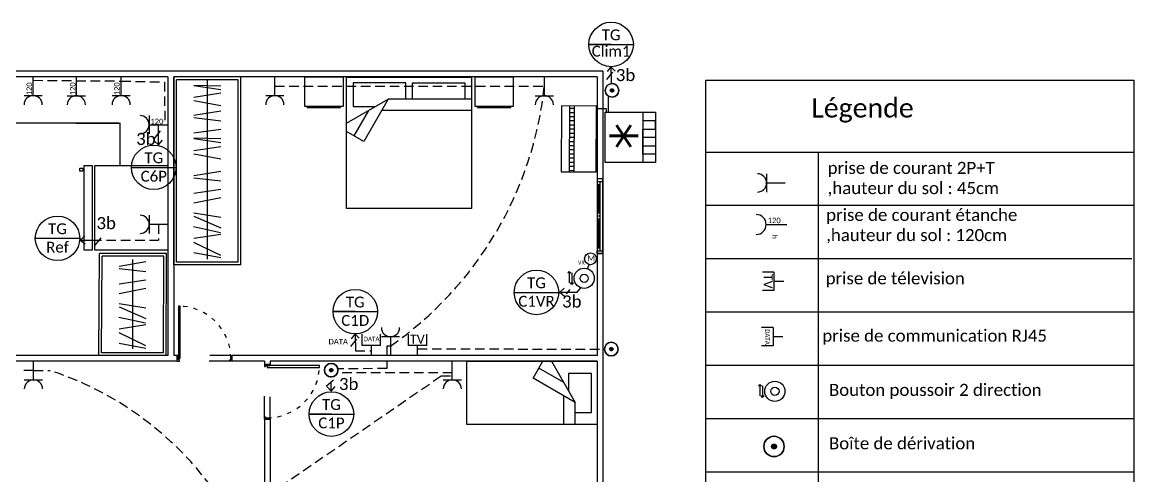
# Model space of a CAD drawing. Header units: millimetres. Extents: x -867 to 700, y 113 to 416.
# Drawn here: x 273.7 to 360.8, y 325.2 to 360.7 of the extents above; entities that cross this region are included whole.
import ezdxf
from ezdxf.enums import TextEntityAlignment as Align

# ---------------------------------------------------------------- set-up
doc = ezdxf.new("R2010")
doc.units = ezdxf.units.MM
doc.header["$LTSCALE"] = 6
doc.linetypes.add('ACAD_ISO03W100', pattern=[30, 12, -18])
doc.linetypes.add('HIDDEN2', pattern=[0.1875, 0.125, -0.0625])
doc.layers.get('0').update_dxf_attribs({"color": 250})
for name, color, linetype in [('07', 7, 'Continuous'), ('A-Door', 150, 'Continuous'), ('A-Glaz', 92, 'Continuous'), ('CUA', 140, 'Continuous'), ('Doors', 45, 'Continuous'), ('E-Canalisation', 5, 'HIDDEN2'), ('E-Data', 213, 'Continuous'), ('E-Lighting', 1, 'Continuous'), ('E-Power', 1, 'Continuous'), ('E-text', 5, 'Continuous'), ('E-Wire', 3, 'Continuous'), ('Fourniture', 251, 'Continuous'), ('SYMBOLES', 7, 'Continuous'), ('Unvisible', 252, 'ACAD_ISO03W100')]:
    doc.layers.add(name, color=color, linetype=linetype)
doc.styles.add('style1', font='calibri.ttf')
doc.styles.add('TXT', font='romans.shx')

# ---------------------------------------------------------------- blocks, each defined once
blk = doc.blocks.new('Door 90x10')
at = {"layer": 'Doors', "color": 36}
for p, q in [((-47.5, 0), (-47.5, 10)), ((47.5, 0), (47.5, 10))]:
    blk.add_line(p, q, dxfattribs=at)
at = {"layer": 'Doors'}
blk.add_lwpolyline([(-42, 5), (-42, 95), (-45, 95), (-45, 5)], close=True, dxfattribs=at)
at = {"layer": 'Doors', "color": 36}
for points in [[(-47.5, 0), (-43.5, 0), (-43.5, 2), (-45, 2), (-45, 10), (-47.5, 10)], [(47.5, 0), (43.5, 0), (43.5, 2), (45, 2), (45, 10), (47.5, 10)]]:
    blk.add_lwpolyline(points, dxfattribs=at)
at = {"layer": 'Doors', "linetype": 'ACAD_ISO03W100', "ltscale": 0.1}
blk.add_arc((-45, 5), 90, 0, 90, dxfattribs=at)
at = {"layer": 'Unvisible', "linetype": 'ACAD_ISO03W100', "lineweight": 30, "ltscale": 0.5}
for p, q in [((43.5, 0), (-43.5, 0)), ((45, 10), (-42, 10))]:
    blk.add_line(p, q, dxfattribs=at)
blk = doc.blocks.new('A$C3626357F')
at = {"layer": 'A-Glaz'}
for p, q in [((0, 0), (1300, 0)), ((50, 50), (1250, 50)), ((100, 0), (100, 50)), ((600, 50), (600, 0)), ((650, 50), (650, 0)), ((700, 50), (700, 0)), ((1200, 0), (1200, 50))]:
    blk.add_line(p, q, dxfattribs=at)
at = {"layer": 'CUA'}
for p, q in [((1300, 100), (0, 100)), ((0, 100), (0, 0)), ((1250, 0), (1250, 100)), ((1300, 0), (1300, 100))]:
    blk.add_line(p, q, dxfattribs=at)
at = {"layer": 'CUA', "color": 4}
for p, q in [((0, 100), (0, 0)), ((50, 100), (0, 100)), ((0, 0), (50, 0)), ((50, 0), (50, 100)), ((50, 0), (50, 100)), ((1250, 100), (1300, 100)), ((1250, 0), (1250, 100)), ((1250, 0), (1250, 100)), ((1300, 0), (1250, 0)), ((1300, 100), (1300, 0))]:
    blk.add_line(p, q, dxfattribs=at)
at = {"layer": 'CUA', "color": 1}
for p, q in [((100, 35), (600, 35)), ((100, 25), (600, 25)), ((100, 15), (600, 15)), ((1200, 35), (700, 35)), ((1200, 25), (700, 25)), ((1200, 15), (700, 15))]:
    blk.add_line(p, q, dxfattribs=at)
blk = doc.blocks.new('SYMB_PRISE_TERRE')
for p, q in [((0, -1.2), (0, 3.1)), ((-2.1, -1.2), (2.1, -1.2))]:
    blk.add_line(p, q)
blk.add_arc((0, -3.3), 2.1, 0, 180)
blk = doc.blocks.new('BEDKING')
at = {"linetype": 'Continuous'}
for p, q in [((-965, 304), (-322, 675)), ((-322, 675), (-701, 19)), ((965, 675), (-322, 675)), ((-630, 497), (-855, 108)), ((965, 497), (-425, 497)), ((-701, 19), (-965, 172))]:
    blk.add_line(p, q, dxfattribs=at)
blk.add_lwpolyline([(-965, -1016), (-965, 1016), (965, 1016), (965, -1016)], close=True, dxfattribs=at)
for points in [[(-51, 675), (-51, 927), (-864, 927), (-864, 559), (-523, 559)], [(51, 675), (51, 927), (864, 927), (864, 675)]]:
    blk.add_lwpolyline(points, dxfattribs=at)
blk = doc.blocks.new('NGTTBL0_6X0_44M')
for p, q in [((-259, -244), (-259, -226)), ((-259, -244), (257, -244)), ((257, -244), (257, -226))]:
    blk.add_line(p, q)
at = {"linetype": 'Continuous'}
blk.add_lwpolyline([(-300, 226), (-300, -226), (300, -226), (300, 226)], close=True, dxfattribs=at)
blk = doc.blocks.new('BEDTWIN')
at = {"linetype": 'Continuous'}
for p, q in [((-495, 304), (148, 675)), ((148, 675), (-231, 19)), ((495, 675), (148, 675)), ((-160, 497), (-385, 108)), ((495, 497), (45, 497)), ((-231, 19), (-495, 172))]:
    blk.add_line(p, q, dxfattribs=at)
blk.add_lwpolyline([(-495, -1016), (-495, 1016), (495, 1016), (495, -1016)], close=True, dxfattribs=at)
blk.add_lwpolyline([(305, 675), (305, 927), (-305, 927), (-305, 571), (-31, 571)], dxfattribs=at)
blk = doc.blocks.new('SYMB_PRISE_DATA')
for p, q in [((-3.4, 0), (-0.6, 0)), ((-0.6, -2.6), (-0.6, 2.6)), ((-0.6, 2.6), (2.6, 2.6)), ((-0.6, -2.6), (2.6, -2.6))]:
    blk.add_line(p, q)
blk = doc.blocks.new('freg-1')
at = {"color": 0, "linetype": 'ByBlock'}
for p, q in [((0, 0), (0, -0.7)), ((0, 0), (0.8, 0)), ((0.8, -0.7), (0.8, 0)), ((0, -0.7), (0.8, -0.7)), ((0.8, -0.72), (0, -0.72)), ((0, -0.72), (0, -0.8)), ((0.8, -0.8), (0.8, -0.72)), ((0, -0.8), (0.8, -0.8)), ((0.02, -0.84), (0.02, -0.81)), ((0.02, -0.81), (0.05, -0.81)), ((0.05, -0.84), (0.02, -0.84)), ((0.05, -0.81), (0.05, -0.84))]:
    blk.add_line(p, q, dxfattribs=at)
blk = doc.blocks.new('*U100')
at = {"layer": 'SYMBOLES', "linetype": 'Continuous'}
for p, q in [((3231.7188, 1069.8521), (3231.719, 1069.8531)), ((3231.7188, 1069.8511), (3231.7188, 1069.8521)), ((3231.7188, 1069.8501), (3231.7188, 1069.8511)), ((3231.719, 1069.8491), (3231.7188, 1069.8501)), ((3231.719, 1069.8531), (3231.7191, 1069.854)), ((3231.7191, 1069.8481), (3231.719, 1069.8491)), ((3231.7191, 1069.854), (3231.7195, 1069.855)), ((3231.7195, 1069.8471), (3231.7191, 1069.8481)), ((3231.7195, 1069.855), (3231.7199, 1069.8559)), ((3231.7199, 1069.8462), (3231.7195, 1069.8471)), ((3231.7199, 1069.8559), (3231.7205, 1069.8568)), ((3231.7205, 1069.8453), (3231.7199, 1069.8462)), ((3231.7205, 1069.8568), (3231.721, 1069.8576)), ((3231.721, 1069.8445), (3231.7205, 1069.8453)), ((3231.721, 1069.8576), (3231.7217, 1069.8584)), ((3231.7217, 1069.8437), (3231.721, 1069.8445)), ((3231.7217, 1069.8584), (3231.7224, 1069.8591)), ((3231.7224, 1069.8431), (3231.7217, 1069.8437)), ((3231.7224, 1069.8591), (3231.7232, 1069.8597)), ((3231.7232, 1069.8424), (3231.7224, 1069.8431)), ((3231.7232, 1069.8597), (3231.724, 1069.8602)), ((3231.724, 1069.8602), (3231.725, 1069.8607)), ((3231.725, 1069.8607), (3231.7258, 1069.8611)), ((3231.7258, 1069.8611), (3231.727, 1069.8614)), ((3231.727, 1069.8614), (3231.7278, 1069.8616)), ((3231.7278, 1069.8616), (3231.7298, 1069.8617)), ((3231.7298, 1069.8617), (3231.7305, 1069.8616)), ((3231.7305, 1069.8616), (3231.7318, 1069.8614)), ((3231.7318, 1069.8614), (3231.7326, 1069.8611)), ((3231.7326, 1069.8611), (3231.7337, 1069.8607)), ((3231.7337, 1069.8607), (3231.7345, 1069.8602)), ((3231.7345, 1069.8602), (3231.7355, 1069.8597)), ((3231.7355, 1069.8597), (3231.7362, 1069.8591)), ((3231.7362, 1069.8431), (3231.7355, 1069.8424)), ((3231.7362, 1069.8591), (3231.737, 1069.8584)), ((3231.737, 1069.8437), (3231.7362, 1069.8431)), ((3231.737, 1069.8584), (3231.7376, 1069.8576)), ((3231.7376, 1069.8445), (3231.737, 1069.8437)), ((3231.7376, 1069.8576), (3231.7382, 1069.8568)), ((3231.7382, 1069.8453), (3231.7376, 1069.8445)), ((3231.7382, 1069.8568), (3231.7387, 1069.8559)), ((3231.7387, 1069.8462), (3231.7382, 1069.8453)), ((3231.7387, 1069.8559), (3231.7392, 1069.855)), ((3231.7392, 1069.8471), (3231.7387, 1069.8462)), ((3231.7392, 1069.855), (3231.7394, 1069.854)), ((3231.7394, 1069.8481), (3231.7392, 1069.8471)), ((3231.7394, 1069.854), (3231.7397, 1069.8531)), ((3231.7397, 1069.8491), (3231.7394, 1069.8481)), ((3231.7397, 1069.8531), (3231.7398, 1069.8521)), ((3231.7398, 1069.8501), (3231.7397, 1069.8491)), ((3231.7398, 1069.8521), (3231.7399, 1069.8511)), ((3231.7399, 1069.8511), (3231.7398, 1069.8501)), ((3231.724, 1069.8419), (3231.7232, 1069.8424)), ((3231.725, 1069.8414), (3231.724, 1069.8419)), ((3231.7258, 1069.841), (3231.725, 1069.8414)), ((3231.727, 1069.8408), (3231.7258, 1069.841)), ((3231.7278, 1069.8406), (3231.727, 1069.8408)), ((3231.7298, 1069.8405), (3231.7278, 1069.8406)), ((3231.7305, 1069.8406), (3231.7298, 1069.8405)), ((3231.7318, 1069.8408), (3231.7305, 1069.8406)), ((3231.7326, 1069.841), (3231.7318, 1069.8408)), ((3231.7337, 1069.8414), (3231.7326, 1069.841)), ((3231.7345, 1069.8419), (3231.7337, 1069.8414)), ((3231.7355, 1069.8424), (3231.7345, 1069.8419))]:
    blk.add_line(p, q, dxfattribs=at)
at = {"layer": 'SYMBOLES', "linetype": 'Continuous', "extrusion": (0, 0, -1)}
for points in [[(-3231.719, 1069.8531), (-3231.7398, 1069.8521), (-3231.7188, 1069.8521)], [(-3231.7188, 1069.8521), (-3231.7399, 1069.8511), (-3231.7188, 1069.8511)], [(-3231.7188, 1069.8521), (-3231.7398, 1069.8521), (-3231.7399, 1069.8511)], [(-3231.7188, 1069.8511), (-3231.7398, 1069.8501), (-3231.7188, 1069.8501)], [(-3231.7188, 1069.8511), (-3231.7399, 1069.8511), (-3231.7398, 1069.8501)], [(-3231.7188, 1069.8501), (-3231.7397, 1069.8491), (-3231.719, 1069.8491)], [(-3231.7188, 1069.8501), (-3231.7398, 1069.8501), (-3231.7397, 1069.8491)], [(-3231.7191, 1069.854), (-3231.7397, 1069.8531), (-3231.719, 1069.8531)], [(-3231.719, 1069.8531), (-3231.7397, 1069.8531), (-3231.7398, 1069.8521)], [(-3231.719, 1069.8491), (-3231.7394, 1069.8481), (-3231.7191, 1069.8481)], [(-3231.719, 1069.8491), (-3231.7397, 1069.8491), (-3231.7394, 1069.8481)], [(-3231.7195, 1069.855), (-3231.7394, 1069.854), (-3231.7191, 1069.854)], [(-3231.7191, 1069.854), (-3231.7394, 1069.854), (-3231.7397, 1069.8531)], [(-3231.7191, 1069.8481), (-3231.7392, 1069.8471), (-3231.7195, 1069.8471)], [(-3231.7191, 1069.8481), (-3231.7394, 1069.8481), (-3231.7392, 1069.8471)], [(-3231.7199, 1069.8559), (-3231.7392, 1069.855), (-3231.7195, 1069.855)], [(-3231.7195, 1069.855), (-3231.7392, 1069.855), (-3231.7394, 1069.854)], [(-3231.7195, 1069.8471), (-3231.7387, 1069.8462), (-3231.7199, 1069.8462)], [(-3231.7195, 1069.8471), (-3231.7392, 1069.8471), (-3231.7387, 1069.8462)], [(-3231.7205, 1069.8568), (-3231.7387, 1069.8559), (-3231.7199, 1069.8559)], [(-3231.7199, 1069.8559), (-3231.7387, 1069.8559), (-3231.7392, 1069.855)], [(-3231.7199, 1069.8462), (-3231.7382, 1069.8453), (-3231.7205, 1069.8453)], [(-3231.7199, 1069.8462), (-3231.7387, 1069.8462), (-3231.7382, 1069.8453)], [(-3231.721, 1069.8576), (-3231.7382, 1069.8568), (-3231.7205, 1069.8568)], [(-3231.7205, 1069.8568), (-3231.7382, 1069.8568), (-3231.7387, 1069.8559)], [(-3231.7205, 1069.8453), (-3231.7376, 1069.8445), (-3231.721, 1069.8445)], [(-3231.7205, 1069.8453), (-3231.7382, 1069.8453), (-3231.7376, 1069.8445)], [(-3231.7217, 1069.8584), (-3231.7376, 1069.8576), (-3231.721, 1069.8576)], [(-3231.721, 1069.8576), (-3231.7376, 1069.8576), (-3231.7382, 1069.8568)], [(-3231.721, 1069.8445), (-3231.737, 1069.8437), (-3231.7217, 1069.8437)], [(-3231.721, 1069.8445), (-3231.7376, 1069.8445), (-3231.737, 1069.8437)], [(-3231.7224, 1069.8591), (-3231.737, 1069.8584), (-3231.7217, 1069.8584)], [(-3231.7217, 1069.8584), (-3231.737, 1069.8584), (-3231.7376, 1069.8576)], [(-3231.7217, 1069.8437), (-3231.7362, 1069.8431), (-3231.7224, 1069.8431)], [(-3231.7217, 1069.8437), (-3231.737, 1069.8437), (-3231.7362, 1069.8431)], [(-3231.7232, 1069.8597), (-3231.7362, 1069.8591), (-3231.7224, 1069.8591)], [(-3231.7224, 1069.8591), (-3231.7362, 1069.8591), (-3231.737, 1069.8584)], [(-3231.7224, 1069.8431), (-3231.7355, 1069.8424), (-3231.7232, 1069.8424)], [(-3231.7224, 1069.8431), (-3231.7362, 1069.8431), (-3231.7355, 1069.8424)], [(-3231.724, 1069.8602), (-3231.7355, 1069.8597), (-3231.7232, 1069.8597)], [(-3231.7232, 1069.8597), (-3231.7355, 1069.8597), (-3231.7362, 1069.8591)], [(-3231.725, 1069.8607), (-3231.7345, 1069.8602), (-3231.724, 1069.8602)], [(-3231.724, 1069.8602), (-3231.7345, 1069.8602), (-3231.7355, 1069.8597)], [(-3231.7258, 1069.8611), (-3231.7337, 1069.8607), (-3231.725, 1069.8607)], [(-3231.725, 1069.8607), (-3231.7337, 1069.8607), (-3231.7345, 1069.8602)], [(-3231.727, 1069.8614), (-3231.7326, 1069.8611), (-3231.7258, 1069.8611)], [(-3231.7258, 1069.8611), (-3231.7326, 1069.8611), (-3231.7337, 1069.8607)], [(-3231.7278, 1069.8616), (-3231.7318, 1069.8614), (-3231.727, 1069.8614)], [(-3231.727, 1069.8614), (-3231.7318, 1069.8614), (-3231.7326, 1069.8611)], [(-3231.7298, 1069.8617), (-3231.7305, 1069.8616), (-3231.7278, 1069.8616)], [(-3231.7278, 1069.8616), (-3231.7305, 1069.8616), (-3231.7318, 1069.8614)], [(-3231.7232, 1069.8424), (-3231.7345, 1069.8419), (-3231.724, 1069.8419)], [(-3231.7232, 1069.8424), (-3231.7355, 1069.8424), (-3231.7345, 1069.8419)], [(-3231.724, 1069.8419), (-3231.7337, 1069.8414), (-3231.725, 1069.8414)], [(-3231.724, 1069.8419), (-3231.7345, 1069.8419), (-3231.7337, 1069.8414)], [(-3231.725, 1069.8414), (-3231.7326, 1069.841), (-3231.7258, 1069.841)], [(-3231.725, 1069.8414), (-3231.7337, 1069.8414), (-3231.7326, 1069.841)], [(-3231.7258, 1069.841), (-3231.7318, 1069.8408), (-3231.727, 1069.8408)], [(-3231.7258, 1069.841), (-3231.7326, 1069.841), (-3231.7318, 1069.8408)], [(-3231.727, 1069.8408), (-3231.7305, 1069.8406), (-3231.7278, 1069.8406)], [(-3231.727, 1069.8408), (-3231.7318, 1069.8408), (-3231.7305, 1069.8406)], [(-3231.7278, 1069.8406), (-3231.7305, 1069.8406), (-3231.7298, 1069.8405)]]:
    blk.add_solid(points, dxfattribs=at)
blk = doc.blocks.new('UE-AA')
at = {"ltscale": 0.5}
h = blk.add_hatch(dxfattribs=at)
h.set_pattern_fill('ANSI31', color=256, scale=0.011353, angle=45.2793, style=0)
h.set_pattern_definition([(90.2793, (477489.571628, 329885.16978), (-0.036045837, -0.000175715), [])])
h.paths.add_polyline_path([(477520.0743, 329931.2691), (477520.0745, 329931.2298), (477520.6464, 329931.2326), (477520.6463, 329931.2719)])
for p, q in [((477520.0743, 329931.2691), (477520.6463, 329931.2719)), ((477520.0745, 329931.2298), (477520.6464, 329931.2326))]:
    blk.add_line(p, q, dxfattribs=at)
blk.add_lwpolyline([(477520.0733, 329931.461), (477520.6453, 329931.4638), (477520.6468, 329931.1585), (477520.0748, 329931.1557)], close=True, dxfattribs=at)
blk = doc.blocks.new('SYMB_BOUTON_POUSSOIR')
for radius in [2.2, 0.9]:
    blk.add_circle((0, 0), radius)
blk = doc.blocks.new('SYMB_PRISE_ETANCHE')
blk.add_line((0, -1.2), (0, 3.1))
blk.add_arc((0, -3.3), 2.1, 0, 180)
blk.add_text('h', height=1.08).set_placement((2.6, 0.6), align=Align.MIDDLE_CENTER)
blk = doc.blocks.new('*U116')
at = {"layer": 'SYMBOLES', "linetype": 'Continuous'}
for p, q in [((3231.7188, 1069.8521), (3231.719, 1069.8531)), ((3231.7188, 1069.8511), (3231.7188, 1069.8521)), ((3231.7188, 1069.8501), (3231.7188, 1069.8511)), ((3231.719, 1069.8491), (3231.7188, 1069.8501)), ((3231.719, 1069.8531), (3231.7191, 1069.854)), ((3231.7191, 1069.8481), (3231.719, 1069.8491)), ((3231.7191, 1069.854), (3231.7195, 1069.855)), ((3231.7195, 1069.8471), (3231.7191, 1069.8481)), ((3231.7195, 1069.855), (3231.7199, 1069.8559)), ((3231.7199, 1069.8462), (3231.7195, 1069.8471)), ((3231.7199, 1069.8559), (3231.7205, 1069.8568)), ((3231.7205, 1069.8453), (3231.7199, 1069.8462)), ((3231.7205, 1069.8568), (3231.721, 1069.8576)), ((3231.721, 1069.8445), (3231.7205, 1069.8453)), ((3231.721, 1069.8576), (3231.7217, 1069.8584)), ((3231.7217, 1069.8437), (3231.721, 1069.8445)), ((3231.7217, 1069.8584), (3231.7224, 1069.8591)), ((3231.7224, 1069.8431), (3231.7217, 1069.8437)), ((3231.7224, 1069.8591), (3231.7232, 1069.8597)), ((3231.7232, 1069.8424), (3231.7224, 1069.8431)), ((3231.7232, 1069.8597), (3231.724, 1069.8602)), ((3231.724, 1069.8419), (3231.7232, 1069.8424)), ((3231.724, 1069.8602), (3231.725, 1069.8607)), ((3231.725, 1069.8414), (3231.724, 1069.8419)), ((3231.725, 1069.8607), (3231.7258, 1069.8611)), ((3231.7258, 1069.841), (3231.725, 1069.8414)), ((3231.7258, 1069.8611), (3231.727, 1069.8614)), ((3231.727, 1069.8408), (3231.7258, 1069.841)), ((3231.727, 1069.8614), (3231.7278, 1069.8616)), ((3231.7278, 1069.8406), (3231.727, 1069.8408)), ((3231.7278, 1069.8616), (3231.7298, 1069.8617)), ((3231.7298, 1069.8405), (3231.7278, 1069.8406)), ((3231.7298, 1069.8617), (3231.7305, 1069.8616)), ((3231.7305, 1069.8406), (3231.7298, 1069.8405)), ((3231.7305, 1069.8616), (3231.7318, 1069.8614)), ((3231.7318, 1069.8408), (3231.7305, 1069.8406)), ((3231.7318, 1069.8614), (3231.7326, 1069.8611)), ((3231.7326, 1069.841), (3231.7318, 1069.8408)), ((3231.7326, 1069.8611), (3231.7337, 1069.8607)), ((3231.7337, 1069.8414), (3231.7326, 1069.841)), ((3231.7337, 1069.8607), (3231.7345, 1069.8602)), ((3231.7345, 1069.8419), (3231.7337, 1069.8414)), ((3231.7345, 1069.8602), (3231.7355, 1069.8597)), ((3231.7355, 1069.8424), (3231.7345, 1069.8419)), ((3231.7355, 1069.8597), (3231.7362, 1069.8591)), ((3231.7362, 1069.8431), (3231.7355, 1069.8424)), ((3231.7362, 1069.8591), (3231.737, 1069.8584)), ((3231.737, 1069.8437), (3231.7362, 1069.8431)), ((3231.737, 1069.8584), (3231.7376, 1069.8576)), ((3231.7376, 1069.8445), (3231.737, 1069.8437)), ((3231.7376, 1069.8576), (3231.7382, 1069.8568)), ((3231.7382, 1069.8453), (3231.7376, 1069.8445)), ((3231.7382, 1069.8568), (3231.7387, 1069.8559)), ((3231.7387, 1069.8462), (3231.7382, 1069.8453)), ((3231.7387, 1069.8559), (3231.7392, 1069.855)), ((3231.7392, 1069.8471), (3231.7387, 1069.8462)), ((3231.7392, 1069.855), (3231.7394, 1069.854)), ((3231.7394, 1069.8481), (3231.7392, 1069.8471)), ((3231.7394, 1069.854), (3231.7397, 1069.8531)), ((3231.7397, 1069.8491), (3231.7394, 1069.8481)), ((3231.7397, 1069.8531), (3231.7398, 1069.8521)), ((3231.7398, 1069.8501), (3231.7397, 1069.8491)), ((3231.7398, 1069.8521), (3231.7399, 1069.8511)), ((3231.7399, 1069.8511), (3231.7398, 1069.8501))]:
    blk.add_line(p, q, dxfattribs=at)
at = {"layer": 'SYMBOLES', "linetype": 'Continuous', "extrusion": (0, 0, -1)}
for points in [[(-3231.719, 1069.8531), (-3231.7398, 1069.8521), (-3231.7188, 1069.8521)], [(-3231.7188, 1069.8521), (-3231.7399, 1069.8511), (-3231.7188, 1069.8511)], [(-3231.7188, 1069.8521), (-3231.7398, 1069.8521), (-3231.7399, 1069.8511)], [(-3231.7188, 1069.8511), (-3231.7398, 1069.8501), (-3231.7188, 1069.8501)], [(-3231.7188, 1069.8511), (-3231.7399, 1069.8511), (-3231.7398, 1069.8501)], [(-3231.7188, 1069.8501), (-3231.7397, 1069.8491), (-3231.719, 1069.8491)], [(-3231.7188, 1069.8501), (-3231.7398, 1069.8501), (-3231.7397, 1069.8491)], [(-3231.7191, 1069.854), (-3231.7397, 1069.8531), (-3231.719, 1069.8531)], [(-3231.719, 1069.8531), (-3231.7397, 1069.8531), (-3231.7398, 1069.8521)], [(-3231.719, 1069.8491), (-3231.7394, 1069.8481), (-3231.7191, 1069.8481)], [(-3231.719, 1069.8491), (-3231.7397, 1069.8491), (-3231.7394, 1069.8481)], [(-3231.7195, 1069.855), (-3231.7394, 1069.854), (-3231.7191, 1069.854)], [(-3231.7191, 1069.854), (-3231.7394, 1069.854), (-3231.7397, 1069.8531)], [(-3231.7191, 1069.8481), (-3231.7392, 1069.8471), (-3231.7195, 1069.8471)], [(-3231.7191, 1069.8481), (-3231.7394, 1069.8481), (-3231.7392, 1069.8471)], [(-3231.7199, 1069.8559), (-3231.7392, 1069.855), (-3231.7195, 1069.855)], [(-3231.7195, 1069.855), (-3231.7392, 1069.855), (-3231.7394, 1069.854)], [(-3231.7195, 1069.8471), (-3231.7387, 1069.8462), (-3231.7199, 1069.8462)], [(-3231.7195, 1069.8471), (-3231.7392, 1069.8471), (-3231.7387, 1069.8462)], [(-3231.7205, 1069.8568), (-3231.7387, 1069.8559), (-3231.7199, 1069.8559)], [(-3231.7199, 1069.8559), (-3231.7387, 1069.8559), (-3231.7392, 1069.855)], [(-3231.7199, 1069.8462), (-3231.7382, 1069.8453), (-3231.7205, 1069.8453)], [(-3231.7199, 1069.8462), (-3231.7387, 1069.8462), (-3231.7382, 1069.8453)], [(-3231.721, 1069.8576), (-3231.7382, 1069.8568), (-3231.7205, 1069.8568)], [(-3231.7205, 1069.8568), (-3231.7382, 1069.8568), (-3231.7387, 1069.8559)], [(-3231.7205, 1069.8453), (-3231.7376, 1069.8445), (-3231.721, 1069.8445)], [(-3231.7205, 1069.8453), (-3231.7382, 1069.8453), (-3231.7376, 1069.8445)], [(-3231.7217, 1069.8584), (-3231.7376, 1069.8576), (-3231.721, 1069.8576)], [(-3231.721, 1069.8576), (-3231.7376, 1069.8576), (-3231.7382, 1069.8568)], [(-3231.721, 1069.8445), (-3231.737, 1069.8437), (-3231.7217, 1069.8437)], [(-3231.721, 1069.8445), (-3231.7376, 1069.8445), (-3231.737, 1069.8437)], [(-3231.7224, 1069.8591), (-3231.737, 1069.8584), (-3231.7217, 1069.8584)], [(-3231.7217, 1069.8584), (-3231.737, 1069.8584), (-3231.7376, 1069.8576)], [(-3231.7217, 1069.8437), (-3231.7362, 1069.8431), (-3231.7224, 1069.8431)], [(-3231.7217, 1069.8437), (-3231.737, 1069.8437), (-3231.7362, 1069.8431)], [(-3231.7232, 1069.8597), (-3231.7362, 1069.8591), (-3231.7224, 1069.8591)], [(-3231.7224, 1069.8591), (-3231.7362, 1069.8591), (-3231.737, 1069.8584)], [(-3231.7224, 1069.8431), (-3231.7355, 1069.8424), (-3231.7232, 1069.8424)], [(-3231.7224, 1069.8431), (-3231.7362, 1069.8431), (-3231.7355, 1069.8424)], [(-3231.724, 1069.8602), (-3231.7355, 1069.8597), (-3231.7232, 1069.8597)], [(-3231.7232, 1069.8597), (-3231.7355, 1069.8597), (-3231.7362, 1069.8591)], [(-3231.7232, 1069.8424), (-3231.7345, 1069.8419), (-3231.724, 1069.8419)], [(-3231.7232, 1069.8424), (-3231.7355, 1069.8424), (-3231.7345, 1069.8419)], [(-3231.725, 1069.8607), (-3231.7345, 1069.8602), (-3231.724, 1069.8602)], [(-3231.724, 1069.8602), (-3231.7345, 1069.8602), (-3231.7355, 1069.8597)], [(-3231.724, 1069.8419), (-3231.7337, 1069.8414), (-3231.725, 1069.8414)], [(-3231.724, 1069.8419), (-3231.7345, 1069.8419), (-3231.7337, 1069.8414)], [(-3231.7258, 1069.8611), (-3231.7337, 1069.8607), (-3231.725, 1069.8607)], [(-3231.725, 1069.8607), (-3231.7337, 1069.8607), (-3231.7345, 1069.8602)], [(-3231.725, 1069.8414), (-3231.7326, 1069.841), (-3231.7258, 1069.841)], [(-3231.725, 1069.8414), (-3231.7337, 1069.8414), (-3231.7326, 1069.841)], [(-3231.727, 1069.8614), (-3231.7326, 1069.8611), (-3231.7258, 1069.8611)], [(-3231.7258, 1069.8611), (-3231.7326, 1069.8611), (-3231.7337, 1069.8607)], [(-3231.7258, 1069.841), (-3231.7318, 1069.8408), (-3231.727, 1069.8408)], [(-3231.7258, 1069.841), (-3231.7326, 1069.841), (-3231.7318, 1069.8408)], [(-3231.7278, 1069.8616), (-3231.7318, 1069.8614), (-3231.727, 1069.8614)], [(-3231.727, 1069.8614), (-3231.7318, 1069.8614), (-3231.7326, 1069.8611)], [(-3231.727, 1069.8408), (-3231.7305, 1069.8406), (-3231.7278, 1069.8406)], [(-3231.727, 1069.8408), (-3231.7318, 1069.8408), (-3231.7305, 1069.8406)], [(-3231.7298, 1069.8617), (-3231.7305, 1069.8616), (-3231.7278, 1069.8616)], [(-3231.7278, 1069.8616), (-3231.7305, 1069.8616), (-3231.7318, 1069.8614)], [(-3231.7278, 1069.8406), (-3231.7305, 1069.8406), (-3231.7298, 1069.8405)]]:
    blk.add_solid(points, dxfattribs=at)

msp = doc.modelspace()

# ---------------------------------------------------------------- hatches: boundary and pattern name
at = {"layer": 'E-Power'}
h = msp.add_hatch(dxfattribs=at)
h.set_pattern_fill('ANGLE', color=256, scale=5.872442)
h.set_pattern_definition([(0, (-438.04, -936.678), (0, 41.019), [29.832, -11.187]), (90, (-438.04, -936.678), (-41.019, 3e-15), [29.832, -11.187])])
h.paths.add_polyline_path([(316.536, 341.076), (316.658, 341.076), (316.536, 341.197), (316.415, 341.076)])
h = msp.add_hatch(dxfattribs=at)
h.set_pattern_fill('ANGLE', color=256, scale=5.872442, angle=180)
h.set_pattern_definition([(180, (1071.323, 1618.046), (-5e-15, -41.019), [29.832, -11.187]), (270, (1071.323, 1618.046), (41.019, -8e-15), [29.832, -11.187])])
h.paths.add_polyline_path([(316.746, 340.293), (316.625, 340.293), (316.746, 340.171), (316.868, 340.293)])
h = msp.add_hatch(dxfattribs=at)
h.set_pattern_fill('ANGLE', color=256, scale=5.872442)
h.set_pattern_definition([(0, (-409.966, -937.41), (0, 41.019), [29.832, -11.187]), (90, (-409.966, -937.41), (-41.019, 3e-15), [29.832, -11.187])])
h.paths.add_polyline_path([(344.611, 340.342), (344.732, 340.342), (344.611, 340.463), (344.49, 340.342)])
h = msp.add_hatch(dxfattribs=at)
h.set_pattern_fill('ANGLE', color=256, scale=5.872442, angle=180)
h.set_pattern_definition([(180, (1099.397, 1617.31), (-5e-15, -41.019), [29.832, -11.187]), (270, (1099.397, 1617.31), (41.019, -8e-15), [29.832, -11.187])])
h.paths.add_polyline_path([(344.821, 339.559), (344.699, 339.559), (344.821, 339.437), (344.942, 339.559)])

# ---------------------------------------------------------------- linework, layer by layer
for p, q in [((319.169, 356.899), (240.951, 356.899)), ((285.069, 356.444), (251.517, 356.444)), ((285.069, 356.444), (285.078, 334.612)), ((318.714, 356.444), (285.533, 356.444)), ((285.533, 356.444), (285.533, 334.612)), ((318.714, 356.444), (318.714, 334.612)), ((319.169, 356.899), (319.169, 356.899)), ((319.169, 356.899), (319.169, 271.448)), ((285.078, 334.612), (251.658, 334.612)), ((285.818, 334.61), (285.533, 334.612)), ((318.714, 334.612), (290.112, 334.607)), ((285.818, 334.157), (261.869, 334.157)), ((292.634, 334.157), (290.108, 334.156)), ((292.634, 334.157), (292.634, 333.92)), ((318.714, 334.157), (293.084, 334.157)), ((293.084, 334.157), (293.084, 333.92)), ((318.714, 334.157), (318.714, 299.69)), ((292.636, 329.615), (292.642, 299.69)), ((293.097, 329.645), (293.097, 299.69))]:
    msp.add_line(p, q)
at = {"layer": '07'}
for p, q in [((336.055, 350.561), (336.055, 283.665)), ((331.363, 332.212), (331.484, 332.333)), ((331.484, 332.212), (331.363, 332.212)), ((331.484, 332.333), (331.606, 332.212)), ((331.484, 332.212), (331.484, 331.429)), ((331.606, 332.212), (331.484, 332.212)), ((331.694, 332.212), (331.694, 331.429)), ((331.573, 331.429), (331.694, 331.429)), ((331.694, 331.307), (331.573, 331.429)), ((331.694, 331.429), (331.815, 331.429)), ((331.815, 331.429), (331.694, 331.307))]:
    msp.add_line(p, q, dxfattribs=at)
for points in [[(327.248, 283.665), (327.248, 356.195), (360.784, 356.195), (360.784, 283.665)], [(327.248, 350.561), (360.784, 350.561)], [(327.248, 346.38), (360.784, 346.38)], [(327.248, 342.199), (360.634, 342.199)], [(327.248, 338.018), (360.784, 338.018)], [(327.248, 333.837), (360.784, 333.837)], [(327.248, 329.656), (360.784, 329.656)], [(327.248, 325.475), (360.784, 325.475)]]:
    msp.add_lwpolyline(points, dxfattribs=at)
msp.add_lwpolyline([(333.382, 327.464, 1), (331.788, 327.464, 1)], format="xyb", close=True, dxfattribs=at)
for radius in [0.797, 0.191]:
    msp.add_circle((332.585, 327.464), radius, dxfattribs=at)
at = {"layer": 'E-Canalisation'}
for p, q in [((319.798, 357.249), (319.494, 356.87)), ((319.798, 357.249), (320.127, 356.909)), ((319.469, 356.251), (320.116, 357.055)), ((284.015, 351.625), (284.662, 352.428)), ((284.339, 351.111), (284.01, 351.45)), ((284.339, 351.111), (284.643, 351.489)), ((278.213, 343.659), (278.553, 343.987)), ((278.213, 343.659), (278.592, 343.354)), ((279.382, 343.257), (280.028, 344.061)), ((315.793, 339.557), (316.132, 339.885)), ((317.152, 339.557), (317.434, 339.912)), ((315.793, 339.557), (316.171, 339.253)), ((316.314, 339.434), (316.596, 339.788)), ((299.413, 335.297), (300.059, 336.101)), ((299.742, 336.295), (299.438, 335.916)), ((299.742, 336.295), (300.071, 335.955)), ((297.488, 332.195), (298.261, 332.878)), ((297.875, 332.88), (297.875, 332.918)), ((297.875, 331.793), (297.875, 332.88)), ((297.875, 331.793), (297.546, 332.132)), ((297.875, 331.793), (298.179, 332.171))]:
    msp.add_line(p, q, dxfattribs=at)
for points in [[(274.511, 356.183), (281.412, 356.127), (284.815, 356.048), (284.824, 352.703)], [(293.458, 355.714), (314.581, 355.712)], [(284.341, 344.892), (284.341, 343.659)], [(279.13, 343.659), (284.341, 343.659)], [(317.951, 341.408), (318.123, 341.731)], [(302.519, 335.343), (302.242, 335.343), (302.242, 333.586), (298.398, 333.544)], [(299.77, 334.974), (301.025, 334.974)], [(304.651, 335.118), (319.298, 335.103)], [(274.535, 333.425), (273.655, 333.425)], [(274.535, 333.425), (275.837, 333.425)], [(293.829, 322.952), (293.829, 324.286), (306.484, 332.993), (307.365, 332.993)], [(297.875, 332.918), (297.875, 332.918)], [(307.365, 333.248), (298.369, 333.254)]]:
    msp.add_lwpolyline(points, dxfattribs=at)
for centre, radius, start, end in [((286.273, 358.72), 28.468, 304.79804, 353.93494), ((267.8, 308.945), 25.766, 19.25648, 71.8253)]:
    msp.add_arc(centre, radius, start, end, dxfattribs=at)
at = {"layer": 'E-Power'}
for p, q in [((319.35, 349.74), (319.35, 353.674)), ((319.35, 353.674), (323.284, 353.674)), ((321.317, 353.674), (322.301, 353.674)), ((322.301, 353.674), (322.301, 349.74)), ((323.284, 353.018), (322.301, 353.018)), ((323.284, 353.674), (323.284, 349.74)), ((323.284, 352.362), (323.284, 353.018)), ((322.301, 350.395), (322.301, 352.362)), ((322.301, 352.362), (323.284, 352.362)), ((323.284, 351.707), (322.301, 351.707)), ((322.301, 351.707), (322.301, 351.051)), ((322.301, 351.051), (323.284, 351.051)), ((323.284, 350.395), (322.301, 350.395)), ((323.284, 351.051), (323.284, 350.395)), ((323.284, 349.74), (319.35, 349.74)), ((316.415, 341.076), (316.536, 341.197)), ((316.536, 341.076), (316.415, 341.076)), ((316.536, 341.197), (316.658, 341.076)), ((316.536, 341.076), (316.536, 340.293)), ((316.658, 341.076), (316.536, 341.076)), ((316.746, 341.076), (316.746, 340.293)), ((316.625, 340.293), (316.746, 340.293)), ((316.746, 340.171), (316.625, 340.293)), ((316.746, 340.293), (316.868, 340.293)), ((316.868, 340.293), (316.746, 340.171))]:
    msp.add_line(p, q, dxfattribs=at)
for points in [[(320.42, 355.392, 1), (319.355, 355.392, 1)], [(320.362, 335.103, 1), (319.298, 335.103, 1)], [(298.407, 333.45, 1), (297.342, 333.45, 1)]]:
    msp.add_lwpolyline(points, format="xyb", close=True, dxfattribs=at)
for centre, radius in [((319.888, 355.392), 0.532), ((319.888, 355.392), 0.128), ((319.83, 335.103), 0.532), ((319.83, 335.103), 0.128), ((297.875, 333.45), 0.532), ((297.875, 333.45), 0.128)]:
    msp.add_circle(centre, radius, dxfattribs=at)
at = {"layer": 'E-text'}
for p, q in [((319.816, 358.997), (318.072, 358.997)), ((318.072, 358.997), (321.56, 358.997)), ((319.798, 357.249), (319.826, 355.928)), ((284.339, 351.111), (284.339, 352.703)), ((282.223, 349.354), (285.71, 349.354)), ((278.166, 343.79), (274.678, 343.79)), ((278.213, 343.659), (279.13, 343.659)), ((312.221, 339.547), (315.709, 339.547)), ((315.793, 339.557), (317.152, 339.557)), ((299.76, 338.043), (298.016, 338.043)), ((298.016, 338.043), (301.504, 338.043)), ((299.742, 336.295), (299.77, 334.974)), ((297.892, 330.003), (296.148, 330.003)), ((296.148, 330.003), (299.636, 330.003))]:
    msp.add_line(p, q, dxfattribs=at)
for centre in [(319.816, 358.997), (283.967, 349.354), (276.422, 343.79), (313.965, 339.547), (299.76, 338.043), (297.892, 330.003)]:
    msp.add_circle(centre, 1.744, dxfattribs=at)
at = {"layer": 'E-Wire'}
for p, q in [((319.59, 354.951), (319.574, 353.68)), ((318.658, 353.968), (319.419, 353.968)), ((319.419, 353.968), (319.419, 353.674))]:
    msp.add_line(p, q, dxfattribs=at)
at = {"layer": 'Fourniture'}
for p, q in [((285.533, 341.719), (285.533, 356.444)), ((290.791, 356.444), (285.533, 356.444)), ((290.791, 341.719), (290.791, 356.444)), ((285.743, 341.929), (285.743, 356.233)), ((290.581, 356.233), (285.743, 356.233)), ((287.11, 355.815), (289.214, 355.754)), ((289.214, 355.433), (287.11, 355.745)), ((288.162, 356.233), (288.162, 342.162)), ((290.581, 341.929), (290.581, 356.233)), ((287.11, 354.862), (289.214, 355.196)), ((289.214, 354.185), (287.11, 354.585)), ((287.11, 353.448), (289.214, 353.789)), ((289.214, 352.986), (287.11, 353.238)), ((277.858, 352.834), (255.31, 352.834)), ((281.238, 352.834), (268.309, 352.834)), ((277.858, 352.834), (281.301, 352.835)), ((281.301, 352.836), (281.301, 349.466)), ((287.11, 352.059), (289.214, 352.355)), ((287.11, 351.671), (289.214, 351.61)), ((289.214, 351.289), (287.11, 351.601)), ((287.11, 350.67), (289.214, 351.004)), ((289.214, 349.993), (287.11, 350.393)), ((287.11, 348.727), (289.214, 349.068)), ((289.214, 348.265), (287.11, 348.517)), ((287.11, 347.337), (289.214, 347.634)), ((287.11, 346.583), (289.214, 347.001)), ((289.214, 345.42), (287.11, 345.752)), ((287.11, 345.535), (289.214, 344.611)), ((287.087, 344.721), (289.19, 344.258)), ((287.11, 343.806), (289.214, 344.129)), ((289.214, 342.454), (287.11, 343.476)), ((279.669, 334.612), (279.719, 342.613)), ((284.977, 342.611), (279.719, 342.613)), ((284.928, 334.612), (284.977, 342.611)), ((287.11, 342.682), (289.214, 342.277)), ((279.88, 334.822), (279.928, 342.404)), ((284.766, 342.401), (279.928, 342.404)), ((281.247, 341.62), (283.35, 341.96)), ((282.299, 342.124), (282.299, 335.129)), ((284.718, 334.822), (284.766, 342.401)), ((290.791, 341.719), (285.533, 341.719)), ((290.581, 341.929), (285.743, 341.929)), ((283.35, 341.158), (281.247, 341.409)), ((281.247, 340.23), (283.35, 340.527)), ((281.247, 339.476), (283.35, 339.894)), ((283.35, 338.312), (281.247, 338.645)), ((281.247, 338.428), (283.35, 337.503)), ((281.224, 337.614), (283.327, 337.15)), ((281.247, 336.698), (283.35, 337.022)), ((283.35, 335.346), (281.247, 336.368)), ((281.247, 335.574), (283.35, 335.17)), ((284.928, 334.612), (279.669, 334.612)), ((284.718, 334.822), (279.88, 334.822))]:
    msp.add_line(p, q, dxfattribs=at)
msp.add_circle((318.203, 342.185), 0.461, dxfattribs=at)

# ---------------------------------------------------------------- block references
at = {"xscale": 0.04541628264228307, "yscale": 0.04541628264228307, "zscale": 0.04541628264228307}
msp.add_blockref('Door 90x10', (287.955, 334.157), dxfattribs=at)
at = {"xscale": 0.04541628264228307, "yscale": 0.04541628264228307, "zscale": 0.04541628264228307, "rotation": 270}
msp.add_blockref('Door 90x10', (292.634, 331.762), dxfattribs=at)
at = {"layer": '07'}
for name, p, xscale, yscale, zscale, rotation in [('SYMB_PRISE_TERRE', (332.412, 348.137), 0.3404225950711633, 0.3404225950711633, 0.3404225950711633, 270), ('SYMB_PRISE_ETANCHE', (332.419, 344.875), 0.3741472010897256, 0.3741472010897256, 0.3741472010897256, 270), ('SYMB_BOUTON_POUSSOIR', (332.652, 331.792), 0.3598052990140452, 0.3598052990140452, 0.3598052990140452, 180)]:
    msp.add_blockref(name, p, dxfattribs=dict(at, xscale=xscale, yscale=yscale, zscale=zscale, rotation=rotation))
at = {"layer": '07', "color": 0, "xscale": 0.2793515055455703, "yscale": 0.2793515055455703, "zscale": 0.2793515055455703, "rotation": 180}
for p in [(332.405, 340.412), (332.338, 336.074)]:
    msp.add_blockref('SYMB_PRISE_DATA', p, dxfattribs=at)
at = {"layer": '07', "linetype": 'Continuous', "xscale": 18.06437339931186, "yscale": 18.06437339931186, "zscale": 18.06437339931186}
msp.add_blockref('*U116', (-58046.58, -18998.725), dxfattribs=at)
at = {"layer": 'A-Door', "xscale": 0.004517821761597067, "yscale": 0.004517821761597067, "zscale": 0.004517821761597067, "rotation": 270}
msp.add_blockref('A$C3626357F', (318.714, 348.464), dxfattribs=at)
at = {"layer": 'E-Data', "color": 0, "xscale": 0.2793515055455703, "yscale": 0.2793515055455703, "zscale": 0.2793515055455703, "rotation": 89.99999999999999}
for p in [(301.025, 335.559), (304.651, 335.559)]:
    msp.add_blockref('SYMB_PRISE_DATA', p, dxfattribs=at)
at = {"layer": 'E-Lighting', "xscale": -9.008841937082567, "yscale": 9.008841937082567, "zscale": 9.008841937082567, "rotation": 270}
msp.add_blockref('UE-AA', (-2971981.738, -4301553.857), dxfattribs=at)
at = {"layer": 'E-Power', "xscale": 0.3404225950711633, "yscale": 0.3404225950711633, "zscale": 0.3404225950711633}
for p in [(274.511, 355.391), (277.898, 355.388), (281.412, 355.391), (293.458, 355.391), (314.581, 355.388), (274.535, 333.101), (307.365, 333.101)]:
    msp.add_blockref('SYMB_PRISE_TERRE', p, dxfattribs=at)
at = {"layer": 'E-Power', "linetype": 'Continuous', "xscale": 12.06620545102961, "yscale": 12.06620545102961, "zscale": 12.06620545102961}
for p in [(-38674.822, -12553.65), (-38674.88, -12573.94), (-38696.835, -12575.592)]:
    msp.add_blockref('*U100', p, dxfattribs=at)
at = {"layer": 'E-Power'}
for name, p, xscale, yscale, zscale, rotation in [('SYMB_PRISE_TERRE', (284.015, 352.703), 0.3404225950711633, 0.3404225950711633, 0.3404225950711633, 270), ('SYMB_PRISE_TERRE', (284.017, 344.892), 0.3404225950711633, 0.3404225950711633, 0.3404225950711633, 270), ('SYMB_BOUTON_POUSSOIR', (317.705, 340.656), 0.3598052990140452, 0.3598052990140452, 0.3598052990140452, 180), ('SYMB_PRISE_TERRE', (302.519, 335.666), 0.3404225950711633, 0.3404225950711633, 0.3404225950711633, 180)]:
    msp.add_blockref(name, p, dxfattribs=dict(at, xscale=xscale, yscale=yscale, zscale=zscale, rotation=rotation))
at = {"layer": 'Fourniture', "color": 251, "xscale": 0.00507141583429683, "yscale": 0.00507141583429683, "zscale": 0.00507141583429683}
for name, p in [('NGTTBL0_6X0_44M', (297.306, 355.297)), ('BEDKING', (303.98, 351.291)), ('NGTTBL0_6X0_44M', (310.654, 355.297))]:
    msp.add_blockref(name, p, dxfattribs=at)
at = {"layer": 'Fourniture', "color": 251, "rotation": 270}
for name, p, xscale, yscale, zscale in [('freg-1', (285.07, 349.466), 8.217010480659503, 8.217010480659503, 8.217010480659503), ('BEDTWIN', (313.611, 331.669), 0.005021896403473955, 0.005021896403473955, 0.005021896403473955)]:
    msp.add_blockref(name, p, dxfattribs=dict(at, xscale=xscale, yscale=yscale, zscale=zscale))

# ---------------------------------------------------------------- texts
at = {"layer": '07', "attachment_point": 1}
for s, insert, char_height in [('{\\fCalibri|b0|i0|c0|p34;Légende}', (335.503, 354.766), 1.5), ('{\\fCalibri|b0|i0|c0|p34;prise de courant 2P+T\\P,hauteur du sol : 45cm}', (336.787, 349.788), 0.94811), ('{\\fCalibri|b0|i0|c0|p34;prise de courant étanche\\P,hauteur du sol : 120cm}', (336.674, 346.102), 0.94811), ('{\\fCalibri|b0|i0|c0|p34;prise de télevision}', (336.632, 341.13), 0.94811), ('{\\fCalibri|b0|i0|c0|p34;prise de communication RJ45}', (336.37, 336.631), 0.94811), ('{\\fCalibri|b0|i0|c0|p34;Bouton poussoir 2 direction}', (336.894, 332.377), 0.94811), ('{\\fCalibri|b0|i0|c0|p34;Boîte de dérivation}', (336.894, 328.189), 0.94811)]:
    msp.add_mtext_dynamic_manual_height_columns(s, width=22.61788, gutter_width=4.741, heights=[0], dxfattribs=dict(at, insert=insert, char_height=char_height))
at = {"layer": '07', "insert": (332.092, 345.41), "char_height": 0.43, "attachment_point": 1, "style": 'style1'}
msp.add_mtext_dynamic_manual_height_columns('120', width=1.11117, gutter_width=4.741, heights=[0], dxfattribs=at)
at = {"layer": '07', "attachment_point": 1, "rotation": 270, "style": 'style1'}
for s, insert, char_height in [('TV', (332.469, 341.003), 0.7), ('DATA', (332.233, 336.671), 0.35)]:
    msp.add_mtext_dynamic_manual_height_columns(s, width=1.25478, gutter_width=4.741, heights=[0], dxfattribs=dict(at, insert=insert, char_height=char_height))
at = {"layer": 'E-Canalisation', "attachment_point": 1, "style": 'style1'}
for s, insert, char_height in [('3b', (320.183, 357.071), 0.9481), ('3b', (282.584, 352.063), 0.9481), ('3b', (279.472, 345.458), 0.9481), ('3b', (315.971, 339.31), 0.9481), ('DATA', (297.669, 335.904), 0.43), ('3b', (298.482, 332.839), 0.9481)]:
    msp.add_mtext_dynamic_manual_height_columns(s, width=1.75501, gutter_width=4.741, heights=[0], dxfattribs=dict(at, insert=insert, char_height=char_height))
at = {"layer": 'E-Data', "attachment_point": 1, "style": 'style1'}
for s, insert, char_height in [('DATA', (300.422, 336.068), 0.35), ('TV', (304.053, 336.225), 0.7)]:
    msp.add_mtext_dynamic_manual_height_columns(s, width=1.25478, gutter_width=4.741, heights=[0], dxfattribs=dict(at, insert=insert, char_height=char_height))
at = {"layer": 'E-Power', "style": 'TXT'}
msp.add_text('*', height=3.934, rotation=270, dxfattribs=at).set_placement((317.992, 353.167))
at = {"layer": 'E-Power', "char_height": 0.43, "attachment_point": 1, "rotation": 90, "style": 'style1'}
for insert in [(273.989, 355.01), (277.4, 355.01), (280.861, 355.01)]:
    msp.add_mtext_dynamic_manual_height_columns('120', width=1.11117, gutter_width=4.741, heights=[0], dxfattribs=dict(at, insert=insert))
at = {"layer": 'E-Power', "insert": (283.704, 353.173), "char_height": 0.43, "attachment_point": 1, "style": 'style1'}
msp.add_mtext_dynamic_manual_height_columns('120', width=1.11117, gutter_width=4.741, heights=[0], dxfattribs=at)
at = {"layer": 'E-text', "char_height": 0.85, "width": 1.89622, "attachment_point": 2, "style": 'style1'}
for s, insert in [('\\pxt0.28731;TG', (319.816, 360.174)), ('\\pxt0.28731;Clim1', (319.816, 358.893)), ('\\pxt0.28731;TG', (283.966, 350.531)), ('\\pxt0.28731;C6P', (283.966, 349.086)), ('\\pxt0.28731;TG', (276.422, 344.967)), ('\\pxt0.28731;Ref', (276.422, 343.523)), ('\\pxt0.28731;TG', (313.965, 340.724)), ('\\pxt0.28731;TG', (299.76, 339.22)), ('\\pxt0.28731;C1VR', (313.965, 339.279)), ('\\pxt0.28731;C1D', (299.76, 337.775)), ('\\pxt0.28731;TG', (297.892, 331.18)), ('\\pxt0.28731;C1P', (297.892, 329.735))]:
    msp.add_mtext(s, dxfattribs=dict(at, insert=insert))
at = {"layer": 'Fourniture', "attachment_point": 1, "style": 'style1'}
for s, insert, char_height in [('M', (317.955, 342.449), 0.45), ('VR', (317.223, 342.037), 0.3)]:
    msp.add_mtext_dynamic_manual_height_columns(s, width=0.5389, gutter_width=4.741, heights=[0], dxfattribs=dict(at, insert=insert, char_height=char_height))

doc.saveas('drawing.dxf')
